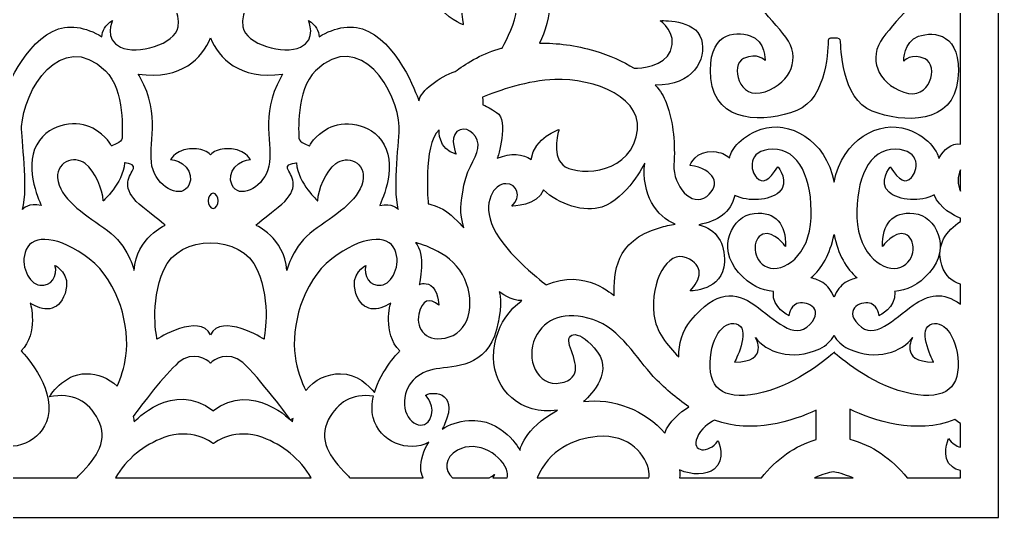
# Model space of a CAD drawing. Header units: centimetres. Extents: x -9.8 to 9.6, y -11.1 to 9.2.
# Drawn here: x -6.04 to -0.32, y -11.09 to -8.17 of the extents above; entities that cross this region are included whole.
import ezdxf

# ---------------------------------------------------------------- set-up
doc = ezdxf.new("R2010")
doc.units = ezdxf.units.CM
doc.header["$MEASUREMENT"] = 0
doc.layers.add('layer 1', color=7, linetype='Continuous')

msp = doc.modelspace()

# ---------------------------------------------------------------- linework, layer by layer
at = {"layer": 'layer 1', "color": 250}
for points, knots in [([(-0.32015, -11.08541), (-0.32015, -11.08541), (-9.82466, -11.08541), (-9.82466, -11.08541), (-9.82466, -11.08541), (-9.82466, -11.08541), (-9.82466, 9.1626), (-9.82466, 9.1626), (-9.82466, 9.1626), (-9.82466, 9.1626), (-0.32015, 9.1626), (-0.32015, 9.1626), (-0.32015, 9.1626), (-0.32015, 9.1626), (-0.32015, -11.08541), (-0.32015, -11.08541)], [0, 0, 0, 0, 0.2, 0.2, 0.2, 0.2, 0.4, 0.4, 0.4, 0.4, 0.6, 0.6, 0.6, 0.6, 1, 1, 1, 1]), ([(-5.19035, -8.01798), (-5.16486, -8.04828), (-5.10303, -8.13182), (-5.11651, -8.21541), (-5.11651, -8.21541), (-5.13339, -8.32008), (-5.35705, -8.3799), (-5.45413, -8.33505), (-5.45413, -8.33505), (-5.55122, -8.29017), (-5.50055, -8.17801), (-5.50055, -8.17801), (-5.50055, -8.17801), (-5.54443, -8.20647), (-5.56143, -8.23971), (-5.56239, -8.27351), (-5.56239, -8.27351), (-5.65657, -8.21683), (-5.76048, -8.19708), (-5.85217, -8.24245), (-5.85217, -8.24245), (-6.04388, -8.33721), (-6.14642, -8.64923), (-6.14642, -8.64923), (-6.14642, -8.64923), (-6.15699, -8.58975), (-6.26565, -8.50795), (-6.35909, -8.4766), (-6.35909, -8.4766), (-6.41236, -8.43767), (-6.50783, -8.37577), (-6.61054, -8.34626), (-6.61054, -8.34626), (-6.61798, -8.34414), (-6.62543, -8.3421), (-6.63305, -8.34016), (-6.63305, -8.34016), (-6.66337, -8.2836), (-6.71001, -8.19445), (-6.71817, -8.11171), (-6.71817, -8.11171), (-6.729, -8.00244), (-6.64099, -7.90203), (-6.49872, -7.95884), (-6.49872, -7.95884), (-6.35645, -8.0156), (-6.40657, -8.20368), (-6.40657, -8.20368), (-6.40657, -8.20368), (-6.40657, -8.20368), (-6.29445, -8.16375), (-6.26616, -8.08429), (-6.26616, -8.08429), (-6.2562, -8.05635), (-6.25207, -8.01833), (-6.26057, -7.97804), (-6.26057, -7.97804), (-6.21447, -8.02853), (-6.14647, -8.05936), (-6.06057, -8.0469), (-6.06057, -8.0469), (-5.80313, -8.00949), (-5.77397, -7.7868), (-5.77397, -7.7868), (-5.77397, -7.7868), (-5.67921, -7.93211), (-5.40954, -8.08057), (-5.19456, -8.01926), (-5.19456, -8.01926), (-5.19313, -8.01884), (-5.19176, -8.01841), (-5.19035, -8.01798)], [0, 0, 0, 0, 0.0526316, 0.0526316, 0.0526316, 0.0526316, 0.1052632, 0.1052632, 0.1052632, 0.1052632, 0.1578947, 0.1578947, 0.1578947, 0.1578947, 0.2105263, 0.2105263, 0.2105263, 0.2105263, 0.2631579, 0.2631579, 0.2631579, 0.2631579, 0.3157895, 0.3157895, 0.3157895, 0.3157895, 0.3684211, 0.3684211, 0.3684211, 0.3684211, 0.4210526, 0.4210526, 0.4210526, 0.4210526, 0.4736842, 0.4736842, 0.4736842, 0.4736842, 0.5263158, 0.5263158, 0.5263158, 0.5263158, 0.5789474, 0.5789474, 0.5789474, 0.5789474, 0.6315789, 0.6315789, 0.6315789, 0.6315789, 0.6842105, 0.6842105, 0.6842105, 0.6842105, 0.7368421, 0.7368421, 0.7368421, 0.7368421, 0.7894737, 0.7894737, 0.7894737, 0.7894737, 0.8421053, 0.8421053, 0.8421053, 0.8421053, 0.8947368, 0.8947368, 0.8947368, 0.8947368, 1, 1, 1, 1]), ([(-3.59927, -8.01111), (-3.60069, -8.0388), (-3.59653, -8.06416), (-3.58936, -8.08429), (-3.58936, -8.08429), (-3.56104, -8.16375), (-3.44896, -8.20368), (-3.44896, -8.20368), (-3.44896, -8.20368), (-3.44896, -8.20368), (-3.49903, -8.0156), (-3.35677, -7.95884), (-3.35677, -7.95884), (-3.21453, -7.90203), (-3.12652, -8.00244), (-3.13734, -8.11171), (-3.13734, -8.11171), (-3.14553, -8.19445), (-3.19212, -8.2836), (-3.22247, -8.34016), (-3.22247, -8.34016), (-3.23006, -8.3421), (-3.23755, -8.34414), (-3.24495, -8.34626), (-3.24495, -8.34626), (-3.34771, -8.37577), (-3.44312, -8.43767), (-3.49641, -8.4766), (-3.49641, -8.4766), (-3.58985, -8.50795), (-3.69848, -8.58975), (-3.70908, -8.64923), (-3.70908, -8.64923), (-3.70908, -8.64923), (-3.81163, -8.33721), (-4.00334, -8.24245), (-4.00334, -8.24245), (-4.09502, -8.19708), (-4.19892, -8.21683), (-4.29314, -8.27351), (-4.29314, -8.27351), (-4.29409, -8.23971), (-4.31109, -8.20647), (-4.35495, -8.17801), (-4.35495, -8.17801), (-4.35495, -8.17801), (-4.3043, -8.29017), (-4.40136, -8.33505), (-4.40136, -8.33505), (-4.49843, -8.3799), (-4.72215, -8.32008), (-4.73903, -8.21541), (-4.73903, -8.21541), (-4.75423, -8.12096), (-4.67329, -8.02655), (-4.6573, -8.00898), (-4.6573, -8.00898), (-4.64805, -8.01283), (-4.63821, -8.01627), (-4.62773, -8.01926), (-4.62773, -8.01926), (-4.41273, -8.08057), (-4.14309, -7.93211), (-4.04833, -7.7868), (-4.04833, -7.7868), (-4.04833, -7.7868), (-4.01916, -8.00949), (-3.76173, -8.0469), (-3.76173, -8.0469), (-3.69677, -8.05632), (-3.64205, -8.04098), (-3.59927, -8.01111)], [0, 0, 0, 0, 0.0526316, 0.0526316, 0.0526316, 0.0526316, 0.1052632, 0.1052632, 0.1052632, 0.1052632, 0.1578947, 0.1578947, 0.1578947, 0.1578947, 0.2105263, 0.2105263, 0.2105263, 0.2105263, 0.2631579, 0.2631579, 0.2631579, 0.2631579, 0.3157895, 0.3157895, 0.3157895, 0.3157895, 0.3684211, 0.3684211, 0.3684211, 0.3684211, 0.4210526, 0.4210526, 0.4210526, 0.4210526, 0.4736842, 0.4736842, 0.4736842, 0.4736842, 0.5263158, 0.5263158, 0.5263158, 0.5263158, 0.5789474, 0.5789474, 0.5789474, 0.5789474, 0.6315789, 0.6315789, 0.6315789, 0.6315789, 0.6842105, 0.6842105, 0.6842105, 0.6842105, 0.7368421, 0.7368421, 0.7368421, 0.7368421, 0.7894737, 0.7894737, 0.7894737, 0.7894737, 0.8421053, 0.8421053, 0.8421053, 0.8421053, 0.8947368, 0.8947368, 0.8947368, 0.8947368, 1, 1, 1, 1]), ([(-0.54248, -8.01287), (-0.54248, -8.01287), (-0.54248, -8.90185), (-0.54248, -8.90185), (-0.54248, -8.90185), (-0.59606, -8.8945), (-0.63909, -8.93336), (-0.66771, -8.98604), (-0.66771, -8.98604), (-0.6741, -8.96216), (-0.7085, -8.86506), (-0.85518, -8.81505), (-0.85518, -8.81505), (-1.01569, -8.76038), (-1.23278, -8.87283), (-1.28129, -9.12446), (-1.28129, -9.12446), (-1.32979, -8.87283), (-1.54693, -8.76038), (-1.70739, -8.81505), (-1.70739, -8.81505), (-1.84616, -8.86236), (-1.88451, -8.9518), (-1.89363, -8.98156), (-1.89363, -8.98156), (-1.91547, -8.96118), (-1.94558, -8.94919), (-1.98416, -8.9459), (-1.98416, -8.9459), (-2.09213, -8.9366), (-2.12349, -9.02613), (-2.12349, -9.02613), (-2.12349, -9.02613), (-1.98064, -9.04772), (-1.93887, -9.14029), (-2.02595, -9.20818), (-2.02595, -9.20818), (-2.11306, -9.27604), (-2.2245, -9.14337), (-2.21757, -9.02302), (-2.21757, -9.02302), (-2.21058, -8.90269), (-2.21757, -8.78544), (-2.26281, -8.65889), (-2.26281, -8.65889), (-2.27541, -8.62374), (-2.29745, -8.58951), (-2.32714, -8.55709), (-2.32714, -8.55709), (-2.10421, -8.56114), (-2.0251, -8.4062), (-2.05723, -8.28951), (-2.05723, -8.28951), (-2.09064, -8.1682), (-2.29774, -8.18003), (-2.29774, -8.18003), (-2.29774, -8.18003), (-2.29774, -8.18003), (-2.19421, -8.25108), (-2.23766, -8.35758), (-2.23766, -8.35758), (-2.27441, -8.44773), (-2.40908, -8.45739), (-2.44975, -8.4582), (-2.44975, -8.4582), (-2.51609, -8.41714), (-2.59513, -8.38225), (-2.68082, -8.35653), (-2.68082, -8.35653), (-2.79153, -8.32326), (-2.90137, -8.30983), (-3.00357, -8.31158), (-3.00357, -8.31158), (-2.97399, -8.25004), (-2.93796, -8.15318), (-2.94513, -8.05714), (-2.94513, -8.05714), (-2.94998, -7.99157), (-2.98662, -7.92251), (-3.04352, -7.86835), (-3.04352, -7.86835), (-2.89947, -7.9818), (-2.73253, -7.98966), (-2.61875, -7.93211), (-2.61875, -7.93211), (-2.5695, -7.90718), (-2.53994, -7.87324), (-2.52422, -7.83705), (-2.52422, -7.83705), (-2.45434, -7.93466), (-2.29177, -8.04476), (-2.13394, -8.03967), (-2.13394, -8.03967), (-1.94234, -8.03349), (-1.86222, -7.84836), (-1.86222, -7.84836), (-1.86222, -7.84836), (-1.82741, -8.00263), (-1.64977, -8.16), (-1.56266, -8.27727), (-1.56266, -8.27727), (-1.47557, -8.39452), (-1.52782, -8.53955), (-1.6846, -8.59514), (-1.6846, -8.59514), (-1.84134, -8.65067), (-1.89013, -8.43775), (-1.81, -8.40068), (-1.81, -8.40068), (-1.72992, -8.36366), (-1.6846, -8.41305), (-1.6846, -8.41305), (-1.6846, -8.41305), (-1.6846, -8.41305), (-1.68112, -8.29886), (-1.77167, -8.26801), (-1.77167, -8.26801), (-1.86222, -8.23715), (-2.02595, -8.24949), (-2.00158, -8.51797), (-2.00158, -8.51797), (-1.97718, -8.78644), (-1.68112, -8.77714), (-1.49995, -8.70618), (-1.49995, -8.70618), (-1.31881, -8.63522), (-1.31533, -8.32044), (-1.31533, -8.29579), (-1.31533, -8.29579), (-1.31533, -8.28815), (-1.30963, -8.28374), (-1.30178, -8.28131), (-1.30178, -8.28131), (-1.30178, -8.28131), (-1.30234, -8.28332), (-1.30234, -8.28332), (-1.30234, -8.28332), (-1.30234, -8.28332), (-1.24311, -8.27404), (-1.24311, -8.29875), (-1.24311, -8.29875), (-1.24311, -8.32341), (-1.23964, -8.63817), (-1.0585, -8.70914), (-1.0585, -8.70914), (-0.87738, -8.78012), (-0.58127, -8.78941), (-0.55688, -8.52092), (-0.55688, -8.52092), (-0.53249, -8.25246), (-0.69621, -8.24012), (-0.7868, -8.27099), (-0.7868, -8.27099), (-0.87738, -8.30183), (-0.87387, -8.41599), (-0.87387, -8.41599), (-0.87387, -8.41599), (-0.87387, -8.41599), (-0.8286, -8.36662), (-0.74848, -8.40366), (-0.74848, -8.40366), (-0.66837, -8.44068), (-0.71715, -8.6536), (-0.87387, -8.59805), (-0.87387, -8.59805), (-1.03064, -8.54252), (-1.08288, -8.39749), (-0.9958, -8.28023), (-0.9958, -8.28023), (-0.90872, -8.16293), (-0.73106, -8.0056), (-0.69621, -7.8513), (-0.69621, -7.8513), (-0.69621, -7.8513), (-0.64961, -7.95902), (-0.54248, -8.01287)], [0, 0, 0, 0, 0.0222222, 0.0222222, 0.0222222, 0.0222222, 0.0444444, 0.0444444, 0.0444444, 0.0444444, 0.0666667, 0.0666667, 0.0666667, 0.0666667, 0.0888889, 0.0888889, 0.0888889, 0.0888889, 0.1111111, 0.1111111, 0.1111111, 0.1111111, 0.1333333, 0.1333333, 0.1333333, 0.1333333, 0.1555556, 0.1555556, 0.1555556, 0.1555556, 0.1777778, 0.1777778, 0.1777778, 0.1777778, 0.2, 0.2, 0.2, 0.2, 0.2222222, 0.2222222, 0.2222222, 0.2222222, 0.2444444, 0.2444444, 0.2444444, 0.2444444, 0.2666667, 0.2666667, 0.2666667, 0.2666667, 0.2888889, 0.2888889, 0.2888889, 0.2888889, 0.3111111, 0.3111111, 0.3111111, 0.3111111, 0.3333333, 0.3333333, 0.3333333, 0.3333333, 0.3555556, 0.3555556, 0.3555556, 0.3555556, 0.3777778, 0.3777778, 0.3777778, 0.3777778, 0.4, 0.4, 0.4, 0.4, 0.4222222, 0.4222222, 0.4222222, 0.4222222, 0.4444444, 0.4444444, 0.4444444, 0.4444444, 0.4666667, 0.4666667, 0.4666667, 0.4666667, 0.4888889, 0.4888889, 0.4888889, 0.4888889, 0.5111111, 0.5111111, 0.5111111, 0.5111111, 0.5333333, 0.5333333, 0.5333333, 0.5333333, 0.5555556, 0.5555556, 0.5555556, 0.5555556, 0.5777778, 0.5777778, 0.5777778, 0.5777778, 0.6, 0.6, 0.6, 0.6, 0.6222222, 0.6222222, 0.6222222, 0.6222222, 0.6444444, 0.6444444, 0.6444444, 0.6444444, 0.6666667, 0.6666667, 0.6666667, 0.6666667, 0.6888889, 0.6888889, 0.6888889, 0.6888889, 0.7111111, 0.7111111, 0.7111111, 0.7111111, 0.7333333, 0.7333333, 0.7333333, 0.7333333, 0.7555556, 0.7555556, 0.7555556, 0.7555556, 0.7777778, 0.7777778, 0.7777778, 0.7777778, 0.8, 0.8, 0.8, 0.8, 0.8222222, 0.8222222, 0.8222222, 0.8222222, 0.8444444, 0.8444444, 0.8444444, 0.8444444, 0.8666667, 0.8666667, 0.8666667, 0.8666667, 0.8888889, 0.8888889, 0.8888889, 0.8888889, 0.9111111, 0.9111111, 0.9111111, 0.9111111, 0.9333333, 0.9333333, 0.9333333, 0.9333333, 0.9555556, 0.9555556, 0.9555556, 0.9555556, 1, 1, 1, 1]), ([(-5.44458, -8.86746), (-5.44454, -8.84424), (-5.42472, -8.585), (-5.54192, -8.47293), (-5.54192, -8.47293), (-5.80532, -8.2211), (-6.02379, -8.59737), (-6.03191, -8.79857), (-6.03191, -8.79857), (-6.03477, -8.86963), (-5.9918, -9.14882), (-6.02618, -9.28334), (-6.02618, -9.28334), (-6.02618, -9.28334), (-5.98896, -9.24273), (-5.9173, -9.26049), (-5.9173, -9.26049), (-5.9173, -9.26049), (-6.0233, -9.04477), (-5.94307, -8.90515), (-5.94307, -8.90515), (-5.86287, -8.76556), (-5.69954, -8.76556), (-5.61644, -8.8087), (-5.61644, -8.8087), (-5.53334, -8.85185), (-5.50755, -8.91278), (-5.50755, -8.91278), (-5.50755, -8.91278), (-5.50755, -8.91278), (-5.44464, -8.8907), (-5.44458, -8.86746)], [0, 0, 0, 0, 0.1111111, 0.1111111, 0.1111111, 0.1111111, 0.2222222, 0.2222222, 0.2222222, 0.2222222, 0.3333333, 0.3333333, 0.3333333, 0.3333333, 0.4444444, 0.4444444, 0.4444444, 0.4444444, 0.5555556, 0.5555556, 0.5555556, 0.5555556, 0.6666667, 0.6666667, 0.6666667, 0.6666667, 0.7777778, 0.7777778, 0.7777778, 0.7777778, 1, 1, 1, 1]), ([(-4.41091, -8.86746), (-4.41097, -8.84424), (-4.4308, -8.585), (-4.31357, -8.47293), (-4.31357, -8.47293), (-4.0502, -8.2211), (-3.83172, -8.59737), (-3.82359, -8.79857), (-3.82359, -8.79857), (-3.82079, -8.86963), (-3.86372, -9.14882), (-3.82936, -9.28334), (-3.82936, -9.28334), (-3.82936, -9.28334), (-3.8666, -9.24273), (-3.93824, -9.26049), (-3.93824, -9.26049), (-3.93824, -9.26049), (-3.83219, -9.04477), (-3.91242, -8.90515), (-3.91242, -8.90515), (-3.99267, -8.76556), (-4.15596, -8.76556), (-4.23905, -8.8087), (-4.23905, -8.8087), (-4.32218, -8.85185), (-4.34794, -8.91278), (-4.34794, -8.91278), (-4.34794, -8.91278), (-4.34794, -8.91278), (-4.41087, -8.8907), (-4.41091, -8.86746)], [0, 0, 0, 0, 0.1111111, 0.1111111, 0.1111111, 0.1111111, 0.2222222, 0.2222222, 0.2222222, 0.2222222, 0.3333333, 0.3333333, 0.3333333, 0.3333333, 0.4444444, 0.4444444, 0.4444444, 0.4444444, 0.5555556, 0.5555556, 0.5555556, 0.5555556, 0.6666667, 0.6666667, 0.6666667, 0.6666667, 0.7777778, 0.7777778, 0.7777778, 0.7777778, 1, 1, 1, 1]), ([(-4.92776, -8.28106), (-4.9753, -8.39815), (-5.09462, -8.52702), (-5.34971, -8.49219), (-5.34971, -8.49219), (-5.33763, -8.51253), (-5.32672, -8.53333), (-5.31721, -8.55443), (-5.31721, -8.55443), (-5.2191, -8.77164), (-5.30383, -8.93752), (-5.2637, -9.05205), (-5.2637, -9.05205), (-5.22354, -9.16656), (-5.09426, -9.22186), (-5.05417, -9.14288), (-5.05417, -9.14288), (-5.01404, -9.06387), (-5.10318, -8.98885), (-5.16114, -8.99281), (-5.16114, -8.99281), (-5.16114, -8.99281), (-5.12995, -8.9217), (-5.00958, -8.92963), (-5.00958, -8.92963), (-4.97302, -8.93203), (-4.94635, -8.945), (-4.92774, -8.96432), (-4.92774, -8.96432), (-4.90918, -8.945), (-4.88249, -8.93203), (-4.84594, -8.92963), (-4.84594, -8.92963), (-4.72556, -8.9217), (-4.69438, -8.99281), (-4.69438, -8.99281), (-4.69438, -8.99281), (-4.75234, -8.98885), (-4.84148, -9.06387), (-4.80136, -9.14288), (-4.80136, -9.14288), (-4.76125, -9.22186), (-4.63192, -9.16656), (-4.59183, -9.05205), (-4.59183, -9.05205), (-4.55168, -8.93752), (-4.63642, -8.77164), (-4.53834, -8.55443), (-4.53834, -8.55443), (-4.5288, -8.53333), (-4.51789, -8.51253), (-4.50579, -8.49219), (-4.50579, -8.49219), (-4.7609, -8.52702), (-4.88023, -8.39815), (-4.92776, -8.28106)], [0, 0, 0, 0, 0.0666667, 0.0666667, 0.0666667, 0.0666667, 0.1333333, 0.1333333, 0.1333333, 0.1333333, 0.2, 0.2, 0.2, 0.2, 0.2666667, 0.2666667, 0.2666667, 0.2666667, 0.3333333, 0.3333333, 0.3333333, 0.3333333, 0.4, 0.4, 0.4, 0.4, 0.4666667, 0.4666667, 0.4666667, 0.4666667, 0.5333333, 0.5333333, 0.5333333, 0.5333333, 0.6, 0.6, 0.6, 0.6, 0.6666667, 0.6666667, 0.6666667, 0.6666667, 0.7333333, 0.7333333, 0.7333333, 0.7333333, 0.8, 0.8, 0.8, 0.8, 0.8666667, 0.8666667, 0.8666667, 0.8666667, 1, 1, 1, 1]), ([(-3.05208, -8.99105), (-3.10107, -8.95942), (-3.17016, -8.94971), (-3.25063, -8.98452), (-3.25063, -8.98452), (-3.25063, -8.98452), (-3.17856, -8.76373), (-3.25436, -8.71635), (-3.25436, -8.71635), (-3.33013, -8.66898), (-3.3346, -8.6729), (-3.3346, -8.6729), (-3.3346, -8.6729), (-3.3346, -8.6729), (-3.33421, -8.65353), (-3.33641, -8.62653), (-3.33641, -8.62653), (-3.24477, -8.5898), (-3.07018, -8.52856), (-2.91372, -8.52361), (-2.91372, -8.52361), (-2.68902, -8.51652), (-2.37339, -8.62789), (-2.43758, -8.8601), (-2.43758, -8.8601), (-2.50177, -9.09235), (-2.80138, -9.0852), (-2.86822, -9.0236), (-2.86822, -9.0236), (-2.9351, -8.962), (-2.88983, -8.8163), (-2.88983, -8.8163), (-2.88983, -8.8163), (-2.88983, -8.8163), (-3.03375, -8.86218), (-3.05208, -8.99105)], [0, 0, 0, 0, 0.1, 0.1, 0.1, 0.1, 0.2, 0.2, 0.2, 0.2, 0.3, 0.3, 0.3, 0.3, 0.4, 0.4, 0.4, 0.4, 0.5, 0.5, 0.5, 0.5, 0.6, 0.6, 0.6, 0.6, 0.7, 0.7, 0.7, 0.7, 0.8, 0.8, 0.8, 0.8, 1, 1, 1, 1]), ([(-3.65413, -9.25132), (-3.65413, -9.25132), (-3.6875, -8.90805), (-3.59063, -8.81926), (-3.59063, -8.81926), (-3.59063, -8.81926), (-3.59972, -8.93228), (-3.49072, -8.96147), (-3.49072, -8.96147), (-3.49072, -8.96147), (-3.53188, -8.86851), (-3.48662, -8.82843), (-3.48662, -8.82843), (-3.44138, -8.78836), (-3.36938, -8.83752), (-3.36321, -8.90313), (-3.36321, -8.90313), (-3.35702, -8.9687), (-3.42285, -9.02521), (-3.44546, -9.14182), (-3.44546, -9.14182), (-3.46813, -9.25843), (-3.4716, -9.29603), (-3.44658, -9.39138), (-3.44658, -9.39138), (-3.44658, -9.39138), (-3.51415, -9.31821), (-3.55418, -9.29161), (-3.55418, -9.29161), (-3.59422, -9.265), (-3.65413, -9.25132), (-3.65413, -9.25132)], [0, 0, 0, 0, 0.1111111, 0.1111111, 0.1111111, 0.1111111, 0.2222222, 0.2222222, 0.2222222, 0.2222222, 0.3333333, 0.3333333, 0.3333333, 0.3333333, 0.4444444, 0.4444444, 0.4444444, 0.4444444, 0.5555556, 0.5555556, 0.5555556, 0.5555556, 0.6666667, 0.6666667, 0.6666667, 0.6666667, 0.7777778, 0.7777778, 0.7777778, 0.7777778, 1, 1, 1, 1]), ([(-2.18962, -10.14546), (-2.25558, -10.08302), (-2.32369, -9.99654), (-2.33453, -9.89894), (-2.33453, -9.89894), (-2.3564, -9.70204), (-2.25437, -9.52128), (-2.14505, -9.56646), (-2.14505, -9.56646), (-2.03572, -9.61165), (-2.06126, -9.69558), (-2.12318, -9.76016), (-2.12318, -9.76016), (-2.12318, -9.76016), (-1.93008, -9.76337), (-1.92278, -9.5923), (-1.92278, -9.5923), (-1.91813, -9.48309), (-1.96732, -9.3997), (-2.07167, -9.37376), (-2.07167, -9.37376), (-1.95884, -9.34953), (-1.8874, -9.30595), (-1.86143, -9.20216), (-1.86143, -9.20216), (-1.78317, -9.2414), (-1.65916, -9.23174), (-1.60317, -9.18375), (-1.60317, -9.18375), (-1.53779, -9.12763), (-1.6095, -9.03421), (-1.6095, -9.03421), (-1.6095, -9.03421), (-1.66438, -9.1183), (-1.69812, -9.13511), (-1.73401, -9.09776), (-1.73401, -9.09776), (-1.76988, -9.06038), (-1.7953, -8.93648), (-1.64015, -8.93192), (-1.64015, -8.93192), (-1.48501, -8.92731), (-1.40744, -9.11057), (-1.41518, -9.33273), (-1.41518, -9.33273), (-1.42295, -9.55497), (-1.57811, -9.65804), (-1.6712, -9.62137), (-1.6712, -9.62137), (-1.76429, -9.58472), (-1.76172, -9.45187), (-1.69706, -9.42894), (-1.69706, -9.42894), (-1.6324, -9.40607), (-1.56519, -9.49999), (-1.56519, -9.49999), (-1.56519, -9.49999), (-1.5626, -9.37171), (-1.61948, -9.29383), (-1.74879, -9.30759), (-1.74879, -9.30759), (-1.87806, -9.3213), (-1.96856, -9.50686), (-1.83929, -9.65345), (-1.83929, -9.65345), (-1.77496, -9.72638), (-1.70424, -9.75905), (-1.63504, -9.76333), (-1.63504, -9.76333), (-1.63559, -9.76578), (-1.63601, -9.76821), (-1.63625, -9.77073), (-1.63625, -9.77073), (-1.64455, -9.85647), (-1.54503, -9.90538), (-1.54503, -9.90538), (-1.54503, -9.90538), (-1.54503, -9.90538), (-1.54227, -9.85398), (-1.49805, -9.83442), (-1.49805, -9.83442), (-1.45382, -9.8148), (-1.32942, -9.8589), (-1.42341, -9.95685), (-1.42341, -9.95685), (-1.5174, -10.05476), (-1.62761, -9.92474), (-1.74423, -9.84404), (-1.74423, -9.84404), (-1.86082, -9.76337), (-1.96648, -9.75366), (-2.11955, -9.93443), (-2.11955, -9.93443), (-2.17098, -9.99522), (-2.1887, -10.07127), (-2.18962, -10.14546)], [0, 0, 0, 0, 0.04, 0.04, 0.04, 0.04, 0.08, 0.08, 0.08, 0.08, 0.12, 0.12, 0.12, 0.12, 0.16, 0.16, 0.16, 0.16, 0.2, 0.2, 0.2, 0.2, 0.24, 0.24, 0.24, 0.24, 0.28, 0.28, 0.28, 0.28, 0.32, 0.32, 0.32, 0.32, 0.36, 0.36, 0.36, 0.36, 0.4, 0.4, 0.4, 0.4, 0.44, 0.44, 0.44, 0.44, 0.48, 0.48, 0.48, 0.48, 0.52, 0.52, 0.52, 0.52, 0.56, 0.56, 0.56, 0.56, 0.6, 0.6, 0.6, 0.6, 0.64, 0.64, 0.64, 0.64, 0.68, 0.68, 0.68, 0.68, 0.72, 0.72, 0.72, 0.72, 0.76, 0.76, 0.76, 0.76, 0.8, 0.8, 0.8, 0.8, 0.84, 0.84, 0.84, 0.84, 0.88, 0.88, 0.88, 0.88, 0.92, 0.92, 0.92, 0.92, 1, 1, 1, 1]), ([(-0.54248, -9.33567), (-0.54248, -9.33567), (-0.54248, -9.35357), (-0.54248, -9.35357), (-0.54248, -9.35357), (-0.62198, -9.40942), (-0.6879, -9.48535), (-0.65155, -9.61009), (-0.65155, -9.61009), (-0.63233, -9.67607), (-0.58523, -9.70684), (-0.54248, -9.72107), (-0.54248, -9.72107), (-0.54248, -9.72107), (-0.54248, -9.83808), (-0.54248, -9.83808), (-0.54248, -9.83808), (-0.64563, -9.76202), (-0.72879, -9.78205), (-0.81839, -9.84404), (-0.81839, -9.84404), (-0.935, -9.92474), (-1.04522, -10.05476), (-1.13918, -9.95685), (-1.13918, -9.95685), (-1.23318, -9.8589), (-1.10877, -9.8148), (-1.06455, -9.83442), (-1.06455, -9.83442), (-1.02035, -9.85398), (-1.01758, -9.90538), (-1.01758, -9.90538), (-1.01758, -9.90538), (-1.01758, -9.90538), (-0.91807, -9.85647), (-0.92636, -9.77073), (-0.92636, -9.77073), (-0.92661, -9.76821), (-0.92701, -9.76578), (-0.92755, -9.76333), (-0.92755, -9.76333), (-0.8584, -9.75905), (-0.78765, -9.72638), (-0.72333, -9.65345), (-0.72333, -9.65345), (-0.59406, -9.50686), (-0.68453, -9.3213), (-0.81384, -9.30759), (-0.81384, -9.30759), (-0.94313, -9.29383), (-1, -9.37171), (-0.99741, -9.49999), (-0.99741, -9.49999), (-0.99741, -9.49999), (-0.9302, -9.40607), (-0.86555, -9.42894), (-0.86555, -9.42894), (-0.80091, -9.45187), (-0.79831, -9.58472), (-0.89142, -9.62137), (-0.89142, -9.62137), (-0.9845, -9.65804), (-1.13965, -9.55497), (-1.14741, -9.33273), (-1.14741, -9.33273), (-1.15517, -9.11057), (-1.07759, -8.92731), (-0.92243, -8.93192), (-0.92243, -8.93192), (-0.76728, -8.93648), (-0.79272, -9.06038), (-0.82861, -9.09776), (-0.82861, -9.09776), (-0.86445, -9.13511), (-0.89822, -9.1183), (-0.95311, -9.03421), (-0.95311, -9.03421), (-0.95311, -9.03421), (-1.02486, -9.12763), (-0.95943, -9.18375), (-0.95943, -9.18375), (-0.90208, -9.23291), (-0.77327, -9.24184), (-0.69549, -9.19913), (-0.69549, -9.19913), (-0.66433, -9.27802), (-0.57899, -9.3206), (-0.54248, -9.33567)], [0, 0, 0, 0, 0.0434783, 0.0434783, 0.0434783, 0.0434783, 0.0869565, 0.0869565, 0.0869565, 0.0869565, 0.1304348, 0.1304348, 0.1304348, 0.1304348, 0.173913, 0.173913, 0.173913, 0.173913, 0.2173913, 0.2173913, 0.2173913, 0.2173913, 0.2608696, 0.2608696, 0.2608696, 0.2608696, 0.3043478, 0.3043478, 0.3043478, 0.3043478, 0.3478261, 0.3478261, 0.3478261, 0.3478261, 0.3913043, 0.3913043, 0.3913043, 0.3913043, 0.4347826, 0.4347826, 0.4347826, 0.4347826, 0.4782609, 0.4782609, 0.4782609, 0.4782609, 0.5217391, 0.5217391, 0.5217391, 0.5217391, 0.5652174, 0.5652174, 0.5652174, 0.5652174, 0.6086957, 0.6086957, 0.6086957, 0.6086957, 0.6521739, 0.6521739, 0.6521739, 0.6521739, 0.6956522, 0.6956522, 0.6956522, 0.6956522, 0.7391304, 0.7391304, 0.7391304, 0.7391304, 0.7826087, 0.7826087, 0.7826087, 0.7826087, 0.826087, 0.826087, 0.826087, 0.826087, 0.8695652, 0.8695652, 0.8695652, 0.8695652, 0.9130435, 0.9130435, 0.9130435, 0.9130435, 1, 1, 1, 1]), ([(-5.19251, -9.37602), (-5.19251, -9.37602), (-5.36016, -9.44701), (-5.37471, -9.6407), (-5.37471, -9.6407), (-5.37471, -9.6407), (-5.41067, -9.4928), (-5.52942, -9.40747), (-5.52942, -9.40747), (-5.64819, -9.32218), (-5.79265, -9.23686), (-5.81833, -9.1203), (-5.81833, -9.1203), (-5.84399, -9.00371), (-5.72201, -8.96672), (-5.66102, -9.01509), (-5.66102, -9.01509), (-5.60004, -9.0634), (-5.5583, -9.16577), (-5.55508, -9.234), (-5.55508, -9.234), (-5.55508, -9.234), (-5.44272, -9.13451), (-5.42989, -9.01222), (-5.42989, -9.01222), (-5.42989, -9.01222), (-5.35284, -9.01222), (-5.38497, -9.06056), (-5.38497, -9.06056), (-5.41705, -9.10892), (-5.44272, -9.17714), (-5.32398, -9.27098), (-5.32398, -9.27098), (-5.20522, -9.36483), (-5.19251, -9.37602), (-5.19251, -9.37602)], [0, 0, 0, 0, 0.1, 0.1, 0.1, 0.1, 0.2, 0.2, 0.2, 0.2, 0.3, 0.3, 0.3, 0.3, 0.4, 0.4, 0.4, 0.4, 0.5, 0.5, 0.5, 0.5, 0.6, 0.6, 0.6, 0.6, 0.7, 0.7, 0.7, 0.7, 0.8, 0.8, 0.8, 0.8, 1, 1, 1, 1]), ([(-4.66299, -9.37602), (-4.66299, -9.37602), (-4.49538, -9.44701), (-4.4808, -9.6407), (-4.4808, -9.6407), (-4.4808, -9.6407), (-4.44489, -9.4928), (-4.32611, -9.40747), (-4.32611, -9.40747), (-4.20733, -9.32218), (-4.0629, -9.23686), (-4.03722, -9.1203), (-4.03722, -9.1203), (-4.01154, -9.00371), (-4.1335, -8.96672), (-4.19447, -9.01509), (-4.19447, -9.01509), (-4.25548, -9.0634), (-4.29719, -9.16577), (-4.30042, -9.234), (-4.30042, -9.234), (-4.30042, -9.234), (-4.41278, -9.13451), (-4.42564, -9.01222), (-4.42564, -9.01222), (-4.42564, -9.01222), (-4.50266, -9.01222), (-4.47055, -9.06056), (-4.47055, -9.06056), (-4.43847, -9.10892), (-4.41278, -9.17714), (-4.53157, -9.27098), (-4.53157, -9.27098), (-4.6503, -9.36483), (-4.66299, -9.37602), (-4.66299, -9.37602)], [0, 0, 0, 0, 0.1, 0.1, 0.1, 0.1, 0.2, 0.2, 0.2, 0.2, 0.3, 0.3, 0.3, 0.3, 0.4, 0.4, 0.4, 0.4, 0.5, 0.5, 0.5, 0.5, 0.6, 0.6, 0.6, 0.6, 0.7, 0.7, 0.7, 0.7, 0.8, 0.8, 0.8, 0.8, 1, 1, 1, 1]), ([(-2.20992, -9.37015), (-2.23865, -9.37424), (-2.26957, -9.38104), (-2.30269, -9.39084), (-2.30269, -9.39084), (-2.56506, -9.4683), (-2.56774, -9.65365), (-2.56774, -9.78919), (-2.56774, -9.78919), (-2.56774, -9.78919), (-2.73536, -9.62455), (-2.96495, -9.72461), (-2.96495, -9.72461), (-2.96495, -9.72461), (-3.20264, -9.54395), (-3.27324, -9.39324), (-3.27324, -9.39324), (-3.34388, -9.24255), (-3.26864, -9.13358), (-3.20051, -9.13358), (-3.20051, -9.13358), (-3.13243, -9.13358), (-3.10638, -9.20991), (-3.16645, -9.26486), (-3.16645, -9.26486), (-3.16645, -9.26486), (-3.01375, -9.26331), (-2.98087, -9.16978), (-2.98087, -9.16978), (-2.89131, -9.25516), (-2.73909, -9.30367), (-2.63902, -9.26989), (-2.63902, -9.26989), (-2.49273, -9.22049), (-2.38824, -9.01379), (-2.38824, -9.01379), (-2.38824, -9.01379), (-2.40968, -9.19216), (-2.31946, -9.32835), (-2.20992, -9.37015)], [0, 0, 0, 0, 0.0909091, 0.0909091, 0.0909091, 0.0909091, 0.1818182, 0.1818182, 0.1818182, 0.1818182, 0.2727273, 0.2727273, 0.2727273, 0.2727273, 0.3636364, 0.3636364, 0.3636364, 0.3636364, 0.4545455, 0.4545455, 0.4545455, 0.4545455, 0.5454545, 0.5454545, 0.5454545, 0.5454545, 0.6363636, 0.6363636, 0.6363636, 0.6363636, 0.7272727, 0.7272727, 0.7272727, 0.7272727, 0.8181818, 0.8181818, 0.8181818, 0.8181818, 1, 1, 1, 1]), ([(-0.54248, -9.05147), (-0.54248, -9.05147), (-0.54248, -9.17777), (-0.54248, -9.17777), (-0.54248, -9.17777), (-0.56023, -9.14361), (-0.55989, -9.08699), (-0.54248, -9.05147)], [0, 0, 0, 0, 0.3333333, 0.3333333, 0.3333333, 0.3333333, 1, 1, 1, 1]), ([(-4.91207, -9.27836), (-4.92784, -9.27836), (-4.94071, -9.25823), (-4.94071, -9.23354), (-4.94071, -9.23354), (-4.94071, -9.2089), (-4.92784, -9.18879), (-4.91207, -9.18879), (-4.91207, -9.18879), (-4.89629, -9.18879), (-4.88344, -9.2089), (-4.88344, -9.23354), (-4.88344, -9.23354), (-4.88344, -9.25823), (-4.89629, -9.27836), (-4.91207, -9.27836)], [0, 0, 0, 0, 0.2, 0.2, 0.2, 0.2, 0.4, 0.4, 0.4, 0.4, 0.6, 0.6, 0.6, 0.6, 1, 1, 1, 1]), ([(-5.70942, -10.854), (-5.70942, -10.854), (-6.17124, -10.854), (-6.17124, -10.854), (-6.17124, -10.854), (-6.16221, -10.83586), (-6.15721, -10.81792), (-6.15721, -10.80158), (-6.15721, -10.80158), (-6.15721, -10.74917), (-6.17215, -10.69369), (-6.20406, -10.64589), (-6.20406, -10.64589), (-6.0841, -10.71105), (-5.91325, -10.64168), (-5.87883, -10.5011), (-5.87883, -10.5011), (-5.83355, -10.31596), (-6.03497, -10.11126), (-6.03497, -10.11126), (-6.03497, -10.11126), (-5.93064, -10.00698), (-5.98147, -9.83161), (-5.98147, -9.83161), (-5.98147, -9.83161), (-5.90925, -9.879), (-5.81833, -9.89086), (-5.77819, -9.77476), (-5.77819, -9.77476), (-5.73806, -9.65864), (-5.83702, -9.61125), (-5.83702, -9.61125), (-5.83702, -9.61125), (-5.81833, -9.6705), (-5.86109, -9.73685), (-5.92529, -9.72739), (-5.92529, -9.72739), (-5.98951, -9.7179), (-6.04567, -9.60889), (-6.00554, -9.51881), (-6.00554, -9.51881), (-5.96542, -9.42883), (-5.81293, -9.43591), (-5.63639, -9.57334), (-5.63639, -9.57334), (-5.45985, -9.71077), (-5.40022, -9.97318), (-5.4221, -10.141), (-5.4221, -10.141), (-5.43105, -10.2099), (-5.45227, -10.27062), (-5.47422, -10.31831), (-5.47422, -10.31831), (-5.52382, -10.26868), (-5.58618, -10.2447), (-5.65534, -10.2447), (-5.65534, -10.2447), (-5.78906, -10.2447), (-5.87066, -10.38012), (-5.87066, -10.38012), (-5.87066, -10.38012), (-5.73137, -10.35392), (-5.64276, -10.40258), (-5.58366, -10.5147), (-5.58366, -10.5147), (-5.52457, -10.62686), (-5.58788, -10.7353), (-5.69338, -10.83625), (-5.69338, -10.83625), (-5.69888, -10.84152), (-5.70422, -10.84746), (-5.70942, -10.854)], [0, 0, 0, 0, 0.0526316, 0.0526316, 0.0526316, 0.0526316, 0.1052632, 0.1052632, 0.1052632, 0.1052632, 0.1578947, 0.1578947, 0.1578947, 0.1578947, 0.2105263, 0.2105263, 0.2105263, 0.2105263, 0.2631579, 0.2631579, 0.2631579, 0.2631579, 0.3157895, 0.3157895, 0.3157895, 0.3157895, 0.3684211, 0.3684211, 0.3684211, 0.3684211, 0.4210526, 0.4210526, 0.4210526, 0.4210526, 0.4736842, 0.4736842, 0.4736842, 0.4736842, 0.5263158, 0.5263158, 0.5263158, 0.5263158, 0.5789474, 0.5789474, 0.5789474, 0.5789474, 0.6315789, 0.6315789, 0.6315789, 0.6315789, 0.6842105, 0.6842105, 0.6842105, 0.6842105, 0.7368421, 0.7368421, 0.7368421, 0.7368421, 0.7894737, 0.7894737, 0.7894737, 0.7894737, 0.8421053, 0.8421053, 0.8421053, 0.8421053, 0.8947368, 0.8947368, 0.8947368, 0.8947368, 1, 1, 1, 1]), ([(-5.2013, -9.63654), (-5.28598, -9.83402), (-5.2405, -10.04254), (-5.2405, -10.04254), (-5.2405, -10.04254), (-5.2405, -10.04254), (-4.99167, -9.88641), (-4.92774, -10.01717), (-4.92774, -10.01717), (-4.86382, -9.88641), (-4.615, -10.04254), (-4.615, -10.04254), (-4.615, -10.04254), (-4.615, -10.04254), (-4.56953, -9.83402), (-4.65423, -9.63654), (-4.65423, -9.63654), (-4.74442, -9.42627), (-5.11144, -9.42712), (-5.2013, -9.63654)], [0, 0, 0, 0, 0.1666667, 0.1666667, 0.1666667, 0.1666667, 0.3333333, 0.3333333, 0.3333333, 0.3333333, 0.5, 0.5, 0.5, 0.5, 0.6666667, 0.6666667, 0.6666667, 0.6666667, 1, 1, 1, 1]), ([(-3.9694, -10.35523), (-4.00023, -10.31614), (-4.06981, -10.2447), (-4.16694, -10.2447), (-4.16694, -10.2447), (-4.24656, -10.2447), (-4.31708, -10.27649), (-4.36956, -10.34248), (-4.36956, -10.34248), (-4.39528, -10.29198), (-4.42287, -10.22216), (-4.43343, -10.141), (-4.43343, -10.141), (-4.4553, -9.97318), (-4.39567, -9.71077), (-4.21909, -9.57334), (-4.21909, -9.57334), (-4.04256, -9.43591), (-3.89008, -9.42883), (-3.84993, -9.51881), (-3.84993, -9.51881), (-3.80984, -9.60889), (-3.866, -9.7179), (-3.9302, -9.72739), (-3.9302, -9.72739), (-3.99441, -9.73685), (-4.03722, -9.6705), (-4.01848, -9.61125), (-4.01848, -9.61125), (-4.01848, -9.61125), (-4.11745, -9.65864), (-4.0773, -9.77476), (-4.0773, -9.77476), (-4.03722, -9.89086), (-3.94626, -9.879), (-3.87405, -9.83161), (-3.87405, -9.83161), (-3.87405, -9.83161), (-3.92484, -10.00698), (-3.82052, -10.11126), (-3.82052, -10.11126), (-3.82052, -10.11126), (-3.93005, -10.22258), (-3.9694, -10.35523)], [0, 0, 0, 0, 0.0833333, 0.0833333, 0.0833333, 0.0833333, 0.1666667, 0.1666667, 0.1666667, 0.1666667, 0.25, 0.25, 0.25, 0.25, 0.3333333, 0.3333333, 0.3333333, 0.3333333, 0.4166667, 0.4166667, 0.4166667, 0.4166667, 0.5, 0.5, 0.5, 0.5, 0.5833333, 0.5833333, 0.5833333, 0.5833333, 0.6666667, 0.6666667, 0.6666667, 0.6666667, 0.75, 0.75, 0.75, 0.75, 0.8333333, 0.8333333, 0.8333333, 0.8333333, 1, 1, 1, 1]), ([(-1.28129, -9.43018), (-1.30403, -9.54602), (-1.35379, -9.63096), (-1.41672, -9.68458), (-1.41672, -9.68458), (-1.39084, -9.68956), (-1.36648, -9.6985), (-1.34602, -9.71198), (-1.34602, -9.71198), (-1.31992, -9.72915), (-1.29726, -9.7597), (-1.28129, -9.79659), (-1.28129, -9.79659), (-1.26534, -9.7597), (-1.24269, -9.72915), (-1.21659, -9.71198), (-1.21659, -9.71198), (-1.19614, -9.6985), (-1.17176, -9.68956), (-1.1459, -9.68458), (-1.1459, -9.68458), (-1.2088, -9.63096), (-1.25855, -9.54602), (-1.28129, -9.43018)], [0, 0, 0, 0, 0.1428571, 0.1428571, 0.1428571, 0.1428571, 0.2857143, 0.2857143, 0.2857143, 0.2857143, 0.4285714, 0.4285714, 0.4285714, 0.4285714, 0.5714286, 0.5714286, 0.5714286, 0.5714286, 0.7142857, 0.7142857, 0.7142857, 0.7142857, 1, 1, 1, 1]), ([(-3.70683, -9.72389), (-3.70683, -9.72389), (-3.6668, -9.53987), (-3.72938, -9.47779), (-3.72938, -9.47779), (-3.72938, -9.47779), (-3.53166, -9.52215), (-3.45409, -9.66403), (-3.45409, -9.66403), (-3.37646, -9.80592), (-3.40153, -9.98771), (-3.53166, -10.02985), (-3.53166, -10.02985), (-3.66178, -10.07194), (-3.72938, -9.98328), (-3.70935, -9.89681), (-3.70935, -9.89681), (-3.68931, -9.81033), (-3.64926, -9.79929), (-3.59168, -9.84362), (-3.59168, -9.84362), (-3.59168, -9.84362), (-3.59923, -9.75051), (-3.63924, -9.72832), (-3.63924, -9.72832), (-3.6793, -9.70617), (-3.70683, -9.72389), (-3.70683, -9.72389)], [0, 0, 0, 0, 0.125, 0.125, 0.125, 0.125, 0.25, 0.25, 0.25, 0.25, 0.375, 0.375, 0.375, 0.375, 0.5, 0.5, 0.5, 0.5, 0.625, 0.625, 0.625, 0.625, 0.75, 0.75, 0.75, 0.75, 1, 1, 1, 1]), ([(-3.57257, -10.56842), (-3.56751, -10.55991), (-3.56285, -10.55083), (-3.55868, -10.5412), (-3.55868, -10.5412), (-3.4681, -10.33448), (-3.6527, -10.34992), (-3.67013, -10.37148), (-3.67013, -10.37148), (-3.67013, -10.37148), (-3.6037, -10.43622), (-3.64589, -10.51282), (-3.64589, -10.51282), (-3.68809, -10.58948), (-3.80206, -10.52219), (-3.79361, -10.40442), (-3.79361, -10.40442), (-3.78518, -10.28666), (-3.70076, -10.22683), (-3.58681, -10.21376), (-3.58681, -10.21376), (-3.47286, -10.20067), (-3.28696, -10.19252), (-3.24518, -9.94259), (-3.24518, -9.94259), (-3.24518, -9.94259), (-3.21869, -9.8198), (-3.24004, -9.7653), (-3.24004, -9.7653), (-3.24004, -9.7653), (-3.16518, -9.82216), (-3.10631, -9.81741), (-3.10631, -9.81741), (-3.10631, -9.81741), (-3.27219, -9.92087), (-3.27219, -10.14998), (-3.27219, -10.14998), (-3.27219, -10.33761), (-3.11239, -10.48993), (-2.89797, -10.45878), (-2.89797, -10.45878), (-3.10127, -10.56855), (-3.11798, -10.69298), (-3.11798, -10.69298), (-3.11798, -10.69298), (-3.11798, -10.69298), (-3.22001, -10.50256), (-3.41676, -10.51871), (-3.41676, -10.51871), (-3.47993, -10.52387), (-3.53157, -10.54203), (-3.57257, -10.56842)], [0, 0, 0, 0, 0.0714286, 0.0714286, 0.0714286, 0.0714286, 0.1428571, 0.1428571, 0.1428571, 0.1428571, 0.2142857, 0.2142857, 0.2142857, 0.2142857, 0.2857143, 0.2857143, 0.2857143, 0.2857143, 0.3571429, 0.3571429, 0.3571429, 0.3571429, 0.4285714, 0.4285714, 0.4285714, 0.4285714, 0.5, 0.5, 0.5, 0.5, 0.5714286, 0.5714286, 0.5714286, 0.5714286, 0.6428571, 0.6428571, 0.6428571, 0.6428571, 0.7142857, 0.7142857, 0.7142857, 0.7142857, 0.7857143, 0.7857143, 0.7857143, 0.7857143, 0.8571429, 0.8571429, 0.8571429, 0.8571429, 1, 1, 1, 1]), ([(-2.27177, -10.59315), (-2.38069, -10.45977), (-2.57549, -10.38476), (-2.74669, -10.40771), (-2.74669, -10.40771), (-2.72484, -10.38905), (-2.56902, -10.24876), (-2.6649, -10.11846), (-2.6649, -10.11846), (-2.7679, -9.9786), (-2.85489, -9.99887), (-2.82741, -10.07999), (-2.82741, -10.07999), (-2.79993, -10.16106), (-2.74503, -10.27459), (-2.88237, -10.2989), (-2.88237, -10.2989), (-3.01966, -10.32324), (-3.08601, -10.15499), (-3.02877, -10.03536), (-3.02877, -10.03536), (-2.97159, -9.91574), (-2.85196, -9.87634), (-2.69162, -9.92797), (-2.69162, -9.92797), (-2.53132, -9.97962), (-2.42926, -10.16362), (-2.33819, -10.26044), (-2.33819, -10.26044), (-2.27781, -10.32461), (-2.20467, -10.38733), (-2.13036, -10.43833), (-2.13036, -10.43833), (-2.18256, -10.47113), (-2.24588, -10.52447), (-2.27177, -10.59315)], [0, 0, 0, 0, 0.1, 0.1, 0.1, 0.1, 0.2, 0.2, 0.2, 0.2, 0.3, 0.3, 0.3, 0.3, 0.4, 0.4, 0.4, 0.4, 0.5, 0.5, 0.5, 0.5, 0.6, 0.6, 0.6, 0.6, 0.7, 0.7, 0.7, 0.7, 0.8, 0.8, 0.8, 0.8, 1, 1, 1, 1]), ([(-1.28129, -10.02024), (-1.29863, -10.05297), (-1.32587, -10.08079), (-1.36537, -10.09884), (-1.36537, -10.09884), (-1.5312, -10.17477), (-1.68049, -10.116), (-1.7413, -10.03273), (-1.7413, -10.03273), (-1.7413, -10.03273), (-1.65559, -10.17477), (-1.8629, -10.17719), (-1.8629, -10.17719), (-1.8629, -10.17719), (-1.76892, -9.99603), (-1.84081, -9.95931), (-1.84081, -9.95931), (-1.91264, -9.92256), (-2.00111, -10.01561), (-2.00664, -10.17964), (-2.00664, -10.17964), (-2.01219, -10.34371), (-1.91264, -10.40736), (-1.69429, -10.35348), (-1.69429, -10.35348), (-1.49279, -10.30377), (-1.31011, -10.14564), (-1.28311, -10.12154), (-1.28311, -10.12154), (-1.28311, -10.12154), (-1.28291, -10.11846), (-1.28291, -10.11846), (-1.28291, -10.11846), (-1.28291, -10.11846), (-1.28235, -10.11897), (-1.28129, -10.11994), (-1.28129, -10.11994), (-1.28023, -10.11897), (-1.27966, -10.11846), (-1.27966, -10.11846), (-1.27966, -10.11846), (-1.27966, -10.11846), (-1.27953, -10.12154), (-1.27953, -10.12154), (-1.27953, -10.12154), (-1.25261, -10.14557), (-1.0699, -10.30375), (-0.86832, -10.35348), (-0.86832, -10.35348), (-0.64996, -10.40736), (-0.55044, -10.34371), (-0.55595, -10.17964), (-0.55595, -10.17964), (-0.5615, -10.01561), (-0.64996, -9.92256), (-0.72183, -9.95931), (-0.72183, -9.95931), (-0.79368, -9.99603), (-0.69969, -10.17719), (-0.69969, -10.17719), (-0.69969, -10.17719), (-0.90702, -10.17477), (-0.8213, -10.03273), (-0.8213, -10.03273), (-0.8213, -10.03273), (-0.88213, -10.116), (-1.0314, -10.17477), (-1.19725, -10.09884), (-1.19725, -10.09884), (-1.23673, -10.08079), (-1.26398, -10.05297), (-1.28129, -10.02024)], [0, 0, 0, 0, 0.0526316, 0.0526316, 0.0526316, 0.0526316, 0.1052632, 0.1052632, 0.1052632, 0.1052632, 0.1578947, 0.1578947, 0.1578947, 0.1578947, 0.2105263, 0.2105263, 0.2105263, 0.2105263, 0.2631579, 0.2631579, 0.2631579, 0.2631579, 0.3157895, 0.3157895, 0.3157895, 0.3157895, 0.3684211, 0.3684211, 0.3684211, 0.3684211, 0.4210526, 0.4210526, 0.4210526, 0.4210526, 0.4736842, 0.4736842, 0.4736842, 0.4736842, 0.5263158, 0.5263158, 0.5263158, 0.5263158, 0.5789474, 0.5789474, 0.5789474, 0.5789474, 0.6315789, 0.6315789, 0.6315789, 0.6315789, 0.6842105, 0.6842105, 0.6842105, 0.6842105, 0.7368421, 0.7368421, 0.7368421, 0.7368421, 0.7894737, 0.7894737, 0.7894737, 0.7894737, 0.8421053, 0.8421053, 0.8421053, 0.8421053, 0.8947368, 0.8947368, 0.8947368, 0.8947368, 1, 1, 1, 1]), ([(-4.44463, -10.50673), (-4.44617, -10.51291), (-4.44757, -10.51917), (-4.44889, -10.52557), (-4.44889, -10.52557), (-4.44889, -10.52557), (-4.67946, -10.28208), (-4.91367, -10.4614), (-4.91367, -10.4614), (-4.91367, -10.4614), (-4.91371, -10.46), (-4.91371, -10.46), (-4.91371, -10.46), (-5.14818, -10.27964), (-5.37338, -10.52557), (-5.37338, -10.52557), (-5.37338, -10.52557), (-5.37564, -10.51483), (-5.3781, -10.50444), (-5.38076, -10.49433), (-5.38076, -10.49433), (-5.33394, -10.432), (-5.19408, -10.24893), (-5.116, -10.17975), (-5.116, -10.17975), (-5.03034, -10.10388), (-4.94466, -10.16786), (-4.92905, -10.18081), (-4.92905, -10.18081), (-4.92905, -10.18081), (-4.92899, -10.183), (-4.92899, -10.183), (-4.92899, -10.183), (-4.92899, -10.183), (-4.92854, -10.18258), (-4.92774, -10.18188), (-4.92774, -10.18188), (-4.92695, -10.18258), (-4.92651, -10.183), (-4.92651, -10.183), (-4.92651, -10.183), (-4.92651, -10.183), (-4.92649, -10.18081), (-4.92649, -10.18081), (-4.92649, -10.18081), (-4.91086, -10.16787), (-4.82519, -10.10385), (-4.73949, -10.17975), (-4.73949, -10.17975), (-4.64477, -10.26371), (-4.45894, -10.51546), (-4.45894, -10.51546), (-4.45894, -10.51546), (-4.45894, -10.51546), (-4.44463, -10.50673), (-4.44463, -10.50673)], [0, 0, 0, 0, 0.0666667, 0.0666667, 0.0666667, 0.0666667, 0.1333333, 0.1333333, 0.1333333, 0.1333333, 0.2, 0.2, 0.2, 0.2, 0.2666667, 0.2666667, 0.2666667, 0.2666667, 0.3333333, 0.3333333, 0.3333333, 0.3333333, 0.4, 0.4, 0.4, 0.4, 0.4666667, 0.4666667, 0.4666667, 0.4666667, 0.5333333, 0.5333333, 0.5333333, 0.5333333, 0.6, 0.6, 0.6, 0.6, 0.6666667, 0.6666667, 0.6666667, 0.6666667, 0.7333333, 0.7333333, 0.7333333, 0.7333333, 0.8, 0.8, 0.8, 0.8, 0.8666667, 0.8666667, 0.8666667, 0.8666667, 1, 1, 1, 1]), ([(-3.68425, -10.854), (-3.68425, -10.854), (-4.11286, -10.854), (-4.11286, -10.854), (-4.11286, -10.854), (-4.11805, -10.84746), (-4.12339, -10.84152), (-4.12889, -10.83625), (-4.12889, -10.83625), (-4.23443, -10.7353), (-4.29772, -10.62686), (-4.23863, -10.5147), (-4.23863, -10.5147), (-4.18294, -10.40894), (-4.10094, -10.35975), (-3.97502, -10.37639), (-3.97502, -10.37639), (-3.98458, -10.41727), (-3.9868, -10.45968), (-3.97665, -10.5011), (-3.97665, -10.5011), (-3.94228, -10.64168), (-3.77139, -10.71105), (-3.65148, -10.64589), (-3.65148, -10.64589), (-3.68333, -10.69369), (-3.69828, -10.74917), (-3.69828, -10.80158), (-3.69828, -10.80158), (-3.69828, -10.81792), (-3.69328, -10.83587), (-3.68425, -10.854)], [0, 0, 0, 0, 0.1111111, 0.1111111, 0.1111111, 0.1111111, 0.2222222, 0.2222222, 0.2222222, 0.2222222, 0.3333333, 0.3333333, 0.3333333, 0.3333333, 0.4444444, 0.4444444, 0.4444444, 0.4444444, 0.5555556, 0.5555556, 0.5555556, 0.5555556, 0.6666667, 0.6666667, 0.6666667, 0.6666667, 0.7777778, 0.7777778, 0.7777778, 0.7777778, 1, 1, 1, 1]), ([(-1.70657, -10.854), (-1.70657, -10.854), (-2.18465, -10.854), (-2.18465, -10.854), (-2.18465, -10.854), (-2.18321, -10.83939), (-2.18298, -10.82394), (-2.18417, -10.80765), (-2.18417, -10.80765), (-2.1144, -10.84044), (-2.02601, -10.83673), (-1.98254, -10.80353), (-1.98254, -10.80353), (-1.90995, -10.7481), (-1.96, -10.63725), (-1.96, -10.63725), (-1.96, -10.63725), (-2.01509, -10.71483), (-2.1177, -10.70379), (-2.08267, -10.61952), (-2.08267, -10.61952), (-2.06044, -10.56606), (-2.01203, -10.53312), (-1.97959, -10.51619), (-1.97959, -10.51619), (-1.7595, -10.5996), (-1.52291, -10.52189), (-1.38501, -10.45776), (-1.38501, -10.45776), (-1.38501, -10.45776), (-1.38501, -10.62944), (-1.38501, -10.62944), (-1.38501, -10.62944), (-1.51214, -10.66572), (-1.61748, -10.74387), (-1.70657, -10.854)], [0, 0, 0, 0, 0.1, 0.1, 0.1, 0.1, 0.2, 0.2, 0.2, 0.2, 0.3, 0.3, 0.3, 0.3, 0.4, 0.4, 0.4, 0.4, 0.5, 0.5, 0.5, 0.5, 0.6, 0.6, 0.6, 0.6, 0.7, 0.7, 0.7, 0.7, 0.8, 0.8, 0.8, 0.8, 1, 1, 1, 1]), ([(-0.54248, -10.854), (-0.54248, -10.854), (-0.85435, -10.854), (-0.85435, -10.854), (-0.85435, -10.854), (-0.94639, -10.74118), (-1.05569, -10.66234), (-1.18835, -10.6283), (-1.18835, -10.6283), (-1.18835, -10.6283), (-1.18835, -10.45267), (-1.18835, -10.45267), (-1.18835, -10.45267), (-1.05065, -10.51844), (-0.80314, -10.60384), (-0.575, -10.51314), (-0.575, -10.51314), (-0.56454, -10.51953), (-0.55339, -10.52731), (-0.54248, -10.53656), (-0.54248, -10.53656), (-0.54248, -10.53656), (-0.54248, -10.67433), (-0.54248, -10.67433), (-0.54248, -10.67433), (-0.56608, -10.66874), (-0.59222, -10.65227), (-0.61214, -10.62419), (-0.61214, -10.62419), (-0.61214, -10.62419), (-0.66219, -10.73504), (-0.5896, -10.79043), (-0.5896, -10.79043), (-0.5771, -10.79999), (-0.56089, -10.80713), (-0.54248, -10.81165), (-0.54248, -10.81165), (-0.54248, -10.81165), (-0.54248, -10.854), (-0.54248, -10.854)], [0, 0, 0, 0, 0.0909091, 0.0909091, 0.0909091, 0.0909091, 0.1818182, 0.1818182, 0.1818182, 0.1818182, 0.2727273, 0.2727273, 0.2727273, 0.2727273, 0.3636364, 0.3636364, 0.3636364, 0.3636364, 0.4545455, 0.4545455, 0.4545455, 0.4545455, 0.5454545, 0.5454545, 0.5454545, 0.5454545, 0.6363636, 0.6363636, 0.6363636, 0.6363636, 0.7272727, 0.7272727, 0.7272727, 0.7272727, 0.8181818, 0.8181818, 0.8181818, 0.8181818, 1, 1, 1, 1]), ([(-4.33922, -10.854), (-4.33922, -10.854), (-5.48306, -10.854), (-5.48306, -10.854), (-5.48306, -10.854), (-5.42109, -10.74346), (-5.31361, -10.66035), (-5.20064, -10.61851), (-5.20064, -10.61851), (-5.04018, -10.55908), (-4.92393, -10.64374), (-4.91171, -10.6532), (-4.91171, -10.6532), (-4.91171, -10.6532), (-4.91062, -10.65322), (-4.91062, -10.65322), (-4.91062, -10.65322), (-4.89858, -10.64395), (-4.78226, -10.55905), (-4.62167, -10.61851), (-4.62167, -10.61851), (-4.50868, -10.66035), (-4.40118, -10.74346), (-4.33922, -10.854)], [0, 0, 0, 0, 0.1428571, 0.1428571, 0.1428571, 0.1428571, 0.2857143, 0.2857143, 0.2857143, 0.2857143, 0.4285714, 0.4285714, 0.4285714, 0.4285714, 0.5714286, 0.5714286, 0.5714286, 0.5714286, 0.7142857, 0.7142857, 0.7142857, 0.7142857, 1, 1, 1, 1]), ([(-3.1919, -10.854), (-3.1919, -10.854), (-3.27688, -10.854), (-3.27688, -10.854), (-3.27688, -10.854), (-3.27353, -10.84742), (-3.27026, -10.84057), (-3.26708, -10.83342), (-3.26708, -10.83342), (-3.26708, -10.83342), (-3.27446, -10.84319), (-3.29867, -10.854), (-3.29867, -10.854), (-3.29867, -10.854), (-3.51161, -10.854), (-3.51161, -10.854), (-3.51161, -10.854), (-3.56132, -10.8133), (-3.56292, -10.73541), (-3.48269, -10.69142), (-3.48269, -10.69142), (-3.36658, -10.62775), (-3.21179, -10.72568), (-3.19246, -10.82119), (-3.19246, -10.82119), (-3.19047, -10.83098), (-3.19048, -10.84195), (-3.1919, -10.854)], [0, 0, 0, 0, 0.125, 0.125, 0.125, 0.125, 0.25, 0.25, 0.25, 0.25, 0.375, 0.375, 0.375, 0.375, 0.5, 0.5, 0.5, 0.5, 0.625, 0.625, 0.625, 0.625, 0.75, 0.75, 0.75, 0.75, 1, 1, 1, 1]), ([(-2.36396, -10.854), (-2.36396, -10.854), (-3.01781, -10.854), (-3.01781, -10.854), (-3.01781, -10.854), (-2.94713, -10.6895), (-2.80662, -10.62427), (-2.66612, -10.61231), (-2.66612, -10.61231), (-2.47663, -10.59613), (-2.37461, -10.72529), (-2.3637, -10.81888), (-2.3637, -10.81888), (-2.36224, -10.83143), (-2.36236, -10.84317), (-2.36396, -10.854)], [0, 0, 0, 0, 0.2, 0.2, 0.2, 0.2, 0.4, 0.4, 0.4, 0.4, 0.6, 0.6, 0.6, 0.6, 1, 1, 1, 1]), ([(-1.16918, -10.854), (-1.16918, -10.854), (-1.39643, -10.854), (-1.39643, -10.854), (-1.39643, -10.854), (-1.34865, -10.83398), (-1.31131, -10.82352), (-1.28662, -10.8181), (-1.28662, -10.8181), (-1.26448, -10.82205), (-1.22416, -10.83156), (-1.16918, -10.854)], [0, 0, 0, 0, 0.25, 0.25, 0.25, 0.25, 0.5, 0.5, 0.5, 0.5, 1, 1, 1, 1])]:
    msp.add_open_spline(points, degree=3, knots=knots, dxfattribs=at)

doc.saveas('drawing.dxf')
